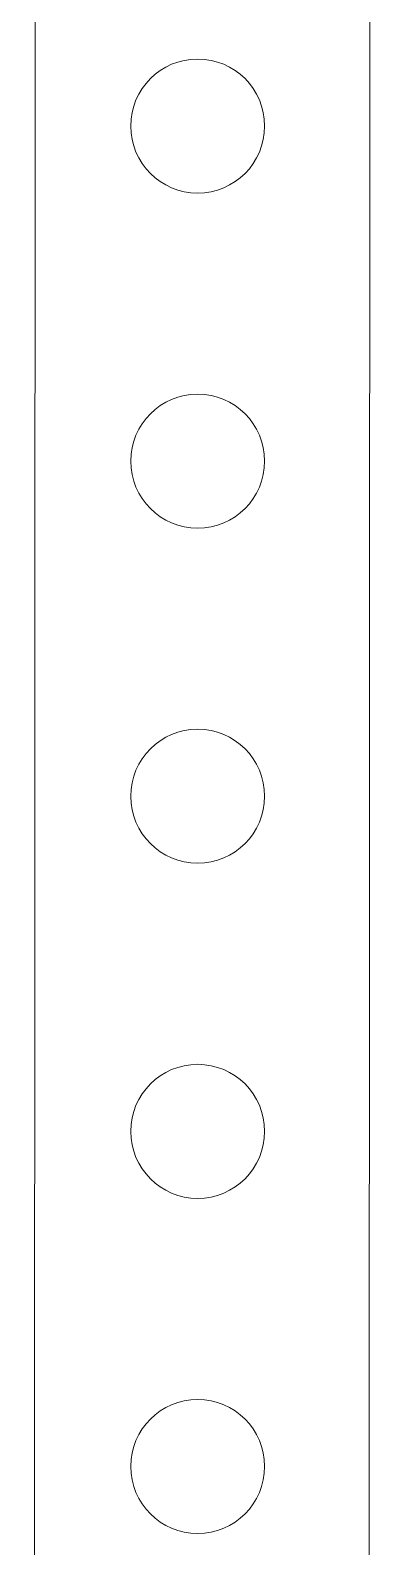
# Model space of a CAD drawing. Header units: millimetres. Extents: x 4962 to 7449, y 754 to 2938.
# Drawn here: x 5271.3 to 5291.8, y 1875.3 to 1965.8 of the extents above; entities that cross this region are included whole.
import ezdxf

# ---------------------------------------------------------------- set-up
doc = ezdxf.new("R2010")
doc.units = ezdxf.units.MM
doc.layers.add('004-PI-DIN Šina', color=3, linetype='Continuous')

msp = doc.modelspace()

# ---------------------------------------------------------------- linework, layer by layer
at = {"layer": '004-PI-DIN Šina', "color": 0, "linetype": 'ByBlock', "lineweight": 0, "ltscale": 0.01}
for p, q in [((5271.785, 2607.11), (5271.271, 1179.695)), ((5291.271, 1179.695), (5291.785, 2607.11))]:
    msp.add_line(p, q, dxfattribs=at)
for centre in [(5281.271, 1960.056), (5281.271, 1940.056), (5281.271, 1920.056), (5281.271, 1900.056), (5281.271, 1880.056)]:
    msp.add_circle(centre, 4, dxfattribs=at)

doc.saveas('drawing.dxf')
